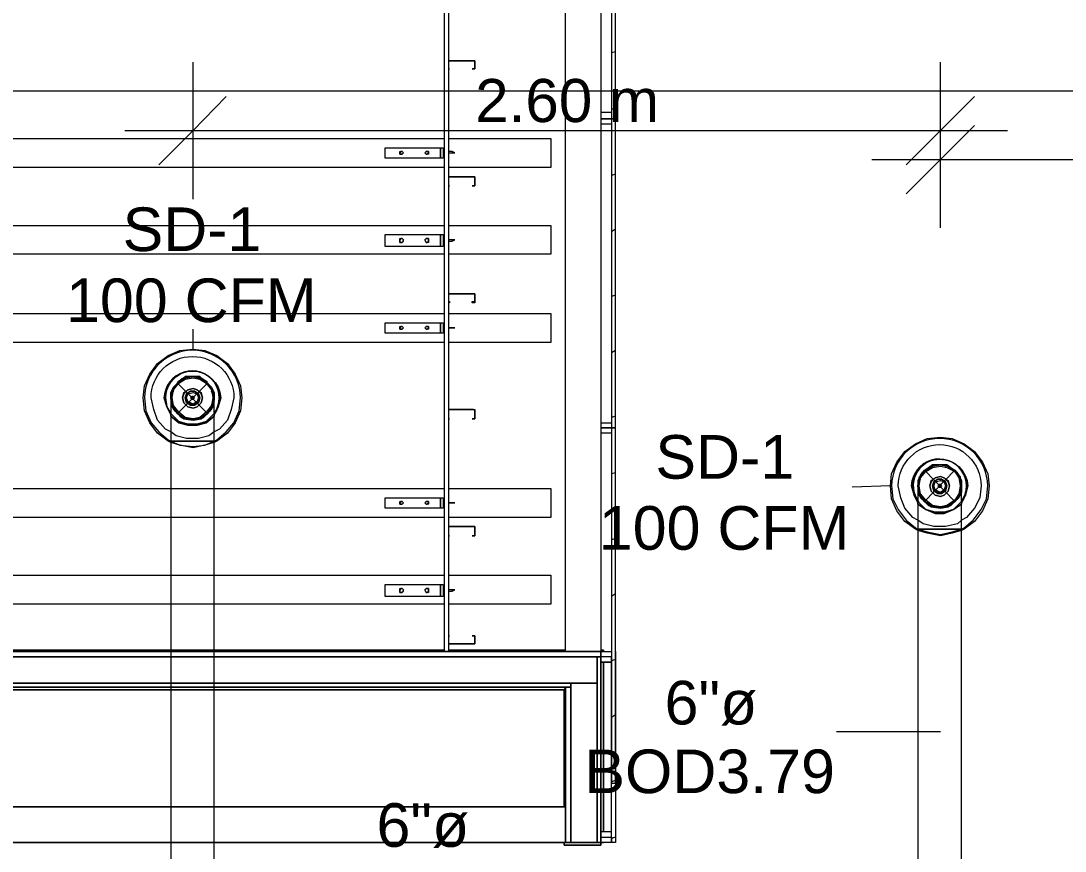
# Model space of a CAD drawing. Header units: metres. Extents: x -2 to 237, y -8 to 52.
# Drawn here: x 49.239 to 52.876, y 10.489 to 13.38 of the extents above; entities that cross this region are included whole.
import ezdxf

# ---------------------------------------------------------------- set-up
doc = ezdxf.new("R2010")
doc.units = ezdxf.units.M
doc.layers.add('HVAC - Ductos', color=5, linetype='Continuous', lineweight=0)
doc.layers.add('PDF2_Text', color=7, linetype='Continuous', lineweight=0)
doc.layers.add('PDF2_Geometry', color=7, linetype='Continuous', lineweight=0, true_color=0xaaaaaa)
doc.styles.add('PDF Helvetica', font='')
doc.styles.get('PDF Helvetica').set_extended_font_data('Helvetica')

msp = doc.modelspace()

# ---------------------------------------------------------------- linework, layer by layer
at = {"layer": 'HVAC - Ductos', "lineweight": 0}
for points in [[(56.4316, 13.1357), (45.3027, 13.1357), (45.3027, 13.745), (56.4316, 13.745)], [(49.8386, 12.76), (49.8386, 12.9982), (49.8386, 13.2365)], [(52.441, 12.76), (52.441, 12.9982), (52.441, 13.2365)], [(52.441, 12.6592), (52.441, 12.8974), (52.441, 13.1357)], [(49.9532, 13.1173), (49.8386, 12.9982), (49.7195, 12.8791)], [(52.5601, 13.1173), (52.441, 12.9982), (52.3219, 12.8791)], [(49.6003, 12.9982), (52.6747, 12.9982)], [(52.5601, 13.0165), (52.441, 12.8974), (52.3219, 12.7783)], [(52.2028, 12.8974), (55.8635, 12.8974)], [(49.8386, 12.2376), (49.8386, 12.3064)], [(49.7607, 11.9123), (49.7515, 11.9169), (49.7149, 11.9445), (49.6874, 11.9811), (49.6691, 12.0223), (49.6645, 12.0681), (49.6691, 12.1094), (49.6874, 12.1506), (49.7149, 12.1872), (49.7515, 12.2148), (49.7927, 12.233), (49.8386, 12.2376), (49.8798, 12.233), (49.921, 12.2148), (49.9577, 12.1872), (49.9852, 12.1506), (50.0036, 12.1094), (50.0081, 12.0681), (50.0036, 12.0223), (49.9852, 11.9811), (49.9577, 11.9445), (49.921, 11.9169), (49.9119, 11.9123)], [(49.8111, 11.9948), (49.8065, 11.9948), (49.8065, 11.9994), (49.7836, 12.0131), (49.7745, 12.0315), (49.7653, 12.0498), (49.7607, 12.0681), (49.7653, 12.0865), (49.7745, 12.1048), (49.7836, 12.1185), (49.7973, 12.1323), (49.8157, 12.1369), (49.8386, 12.1414), (49.8569, 12.1369), (49.8752, 12.1323), (49.889, 12.1185), (49.8982, 12.1048), (49.9073, 12.0865), (49.9119, 12.0681), (49.9073, 12.091)], [(49.7653, 12.091), (49.7607, 12.0681), (49.7653, 12.0361), (49.7836, 12.0131), (49.8065, 11.9948), (49.8386, 11.9903), (49.8661, 11.9948), (49.889, 12.0131), (49.9073, 12.0361), (49.889, 12.0131), (49.8661, 11.9948), (49.8386, 11.9903), (49.8065, 11.9948), (49.7836, 12.0131), (49.7653, 12.0361), (49.7607, 12.0681), (49.7607, 12.0865), (49.7699, 12.1048), (49.7836, 12.1185), (49.7973, 12.1323), (49.8157, 12.1414), (49.8386, 12.1414), (49.8661, 12.1369), (49.889, 12.1185), (49.9027, 12.1002)], [(49.8065, 12.1369), (49.7973, 12.1323), (49.7836, 12.1185), (49.7699, 12.1048), (49.7653, 12.0956), (49.7607, 12.0865), (49.7607, 12.0681), (49.7607, 12.0589)], [(49.7699, 12.1002), (49.7836, 12.1185), (49.7653, 12.0956), (49.7607, 12.0681)], [(49.8615, 12.1369), (49.8386, 12.1414), (49.8569, 12.1414), (49.8752, 12.1323), (49.889, 12.1185), (49.9027, 12.1048), (49.9119, 12.0865), (49.9119, 12.0681), (49.9073, 12.0498), (49.8982, 12.0315), (49.889, 12.0131), (49.8752, 12.004), (49.8569, 11.9948), (49.8386, 11.9948), (49.8157, 11.9948), (49.7973, 12.004), (49.7836, 12.0131), (49.7699, 12.0361), (49.7653, 12.0361), (49.7653, 12.0407)], [(49.8615, 11.9994), (49.8386, 11.9948), (49.8111, 11.9994), (49.7882, 12.0177), (49.7699, 12.0407), (49.7653, 12.0681), (49.7699, 12.0956), (49.7882, 12.1185), (49.8111, 12.1323), (49.8386, 12.1369), (49.8615, 12.1323), (49.8844, 12.1185), (49.9027, 12.0956), (49.9073, 12.0681), (49.9027, 12.0407), (49.9119, 12.0681), (49.9027, 12.091)], [(49.7699, 12.0956), (49.7836, 12.1185), (49.8065, 12.1323)], [(49.7836, 12.1231), (49.8065, 12.1369), (49.8111, 12.1369), (49.8386, 12.1414), (49.8615, 12.1369), (49.8661, 12.1369), (49.889, 12.1231)], [(49.8386, 12.1414), (49.8065, 12.1369), (49.7836, 12.1185)], [(49.8111, 12.1369), (49.8065, 12.1369), (49.8111, 12.1369), (49.8157, 12.1414), (49.8386, 12.1414), (49.8569, 12.1414), (49.8615, 12.1369), (49.8661, 12.1369), (49.8752, 12.1323), (49.889, 12.1185), (49.9027, 12.1048), (49.9073, 12.0956), (49.9119, 12.0865), (49.9119, 12.0681), (49.9119, 12.0589)], [(49.8111, 12.1369), (49.834, 12.1414)], [(49.8615, 12.1369), (49.8661, 12.1369)], [(49.8661, 12.1323), (49.889, 12.1185), (49.9027, 12.0956)], [(49.9119, 12.0681), (49.9073, 12.0956), (49.889, 12.1185)], [(49.7699, 12.0407), (49.7607, 12.0681), (49.7699, 12.091)], [(49.7653, 12.0956), (49.7653, 12.0956)], [(49.9073, 12.0956), (49.9073, 12.0956)], [(49.7607, 12.0635), (49.7607, 12.0681), (49.7607, 12.0589), (49.7607, 12.0452), (49.7699, 12.0269), (49.7836, 12.0131), (49.7973, 11.9994), (49.8157, 11.9948), (49.8386, 11.9903), (49.8569, 11.9948), (49.8752, 11.9994), (49.889, 12.0131), (49.8661, 11.9994), (49.8661, 11.9948), (49.8615, 11.9948)], [(49.7607, 12.0635), (49.7607, 12.0589), (49.7607, 12.0407), (49.7607, 12.0131), (49.7607, 11.9765), (49.7607, 11.9353), (49.7607, 11.9169), (49.7699, 11.9169), (49.7836, 11.9169), (49.7973, 11.9169), (49.8157, 11.9169), (49.8386, 11.9169), (49.8569, 11.9169), (49.8752, 11.9169), (49.889, 11.9169), (49.9027, 11.9169), (49.9119, 11.9169), (49.9119, 11.9581), (49.9119, 11.9994), (49.9119, 12.0315), (49.9119, 12.0543), (49.9119, 12.0635)], [(49.9027, 12.0407), (49.8844, 12.0177), (49.8615, 11.9994), (49.8386, 11.9948), (49.8111, 11.9994)], [(49.9073, 12.0407), (49.9073, 12.0361), (49.9027, 12.0361), (49.889, 12.0131), (49.9027, 12.0269), (49.9119, 12.0452), (49.9119, 12.0589), (49.9119, 12.0681), (49.9119, 12.0635)], [(49.9119, 12.0681), (49.9073, 12.0361), (49.9119, 12.0681)], [(49.9119, 12.0681), (49.9119, 12.0681)], [(49.9119, 11.949), (49.8936, 11.9353), (49.8569, 11.9261), (49.8157, 11.9261), (49.779, 11.9353), (49.7607, 11.949)], [(52.3631, 11.6053), (52.3539, 11.6099), (52.3173, 11.6374), (52.2898, 11.6741), (52.2714, 11.7154), (52.2669, 11.7612), (52.2714, 11.8024), (52.2898, 11.8436), (52.3173, 11.8802), (52.3539, 11.9078), (52.3952, 11.9261), (52.441, 11.9307), (52.4823, 11.9261), (52.5235, 11.9078), (52.5601, 11.8802), (52.5876, 11.8436), (52.6059, 11.8024), (52.6105, 11.7612), (52.6059, 11.7154), (52.5876, 11.6741), (52.5601, 11.6374), (52.5235, 11.6099), (52.5143, 11.6053)], [(49.7607, 11.9169), (49.7927, 11.9032), (49.8386, 11.8986), (49.8798, 11.9032), (49.9119, 11.9169)], [(49.9119, 11.9169), (49.9027, 11.9169), (49.889, 11.9169), (49.8752, 11.9169), (49.8569, 11.9169), (49.8386, 11.9169), (49.8157, 11.9169), (49.7973, 11.9169), (49.7836, 11.9169), (49.7699, 11.9169), (49.7607, 11.9169)], [(49.9119, 11.9123), (49.8798, 11.9032), (49.8386, 11.894), (49.7927, 11.9032), (49.7607, 11.9123)], [(52.3677, 11.7932), (52.3677, 11.7886), (52.3631, 11.7612), (52.3677, 11.7794), (52.3723, 11.7978), (52.386, 11.8116), (52.3998, 11.8253), (52.4181, 11.8345), (52.441, 11.8345), (52.4593, 11.8345), (52.4777, 11.8253), (52.4914, 11.8116), (52.5051, 11.7978), (52.5143, 11.7794), (52.5143, 11.7612), (52.5143, 11.752), (52.5143, 11.7382), (52.5051, 11.7199), (52.4914, 11.7062), (52.4685, 11.6924)], [(52.5051, 11.7932), (52.4914, 11.8116), (52.4777, 11.8253), (52.4593, 11.8299), (52.441, 11.8345), (52.4181, 11.8299), (52.4043, 11.8253), (52.386, 11.8116), (52.3768, 11.7978), (52.3677, 11.7794), (52.3631, 11.7612), (52.3631, 11.752), (52.3631, 11.7382), (52.3723, 11.7199), (52.386, 11.7062), (52.3768, 11.7245), (52.3677, 11.7428), (52.3631, 11.7612), (52.3677, 11.7291), (52.386, 11.7062), (52.4089, 11.6878), (52.441, 11.6832), (52.4685, 11.6878), (52.4914, 11.7062), (52.5097, 11.7291), (52.4914, 11.7062), (52.4685, 11.6878), (52.441, 11.6832), (52.4089, 11.6878), (52.386, 11.7062), (52.3677, 11.7291), (52.3631, 11.7612), (52.3677, 11.784)], [(52.3723, 11.7932), (52.3677, 11.7886), (52.3677, 11.784), (52.3677, 11.7886), (52.3723, 11.7932), (52.3723, 11.7978), (52.386, 11.8161), (52.3998, 11.8253), (52.4089, 11.8299), (52.4135, 11.8299), (52.4181, 11.8345), (52.441, 11.8345), (52.4593, 11.8345), (52.4639, 11.8299), (52.4685, 11.8299)], [(52.3723, 11.7886), (52.386, 11.8116), (52.4089, 11.8253)], [(52.386, 11.8161), (52.4089, 11.8299), (52.4135, 11.8299), (52.441, 11.8345), (52.4639, 11.8299), (52.4685, 11.8299), (52.4914, 11.8161)], [(52.386, 11.8116), (52.4089, 11.8299), (52.441, 11.8345), (52.4639, 11.8299)], [(52.4089, 11.8299), (52.4135, 11.8299)], [(52.4089, 11.8299), (52.4089, 11.8299)], [(52.4135, 11.8299), (52.4364, 11.8345)], [(52.4914, 11.8116), (52.4685, 11.8299), (52.441, 11.8345)], [(52.4593, 11.8345), (52.4593, 11.8345)], [(52.4639, 11.8299), (52.4685, 11.8299), (52.4777, 11.8253), (52.4914, 11.8161), (52.5051, 11.7978), (52.5097, 11.7932)], [(52.4685, 11.8299), (52.4685, 11.8299)], [(52.4685, 11.8253), (52.4914, 11.8116), (52.5051, 11.7886)], [(52.3677, 11.7886), (52.3631, 11.7794), (52.3631, 11.7612), (52.3631, 11.752)], [(52.3723, 11.7336), (52.3631, 11.7612), (52.3723, 11.784)], [(52.3723, 11.7932), (52.386, 11.8116), (52.3677, 11.7886)], [(52.3677, 11.7886), (52.3677, 11.7886)], [(52.5097, 11.7932), (52.5097, 11.7886), (52.4914, 11.8116), (52.5005, 11.7978), (52.5097, 11.7794), (52.5143, 11.7612), (52.5097, 11.7428), (52.5005, 11.7245), (52.4914, 11.7062)], [(52.5097, 11.7886), (52.5143, 11.7612), (52.5097, 11.784), (52.5143, 11.7612), (52.5097, 11.7336), (52.5097, 11.7291), (52.5051, 11.7291), (52.4914, 11.7108)], [(52.5143, 11.752), (52.5143, 11.7612), (52.5143, 11.7794), (52.5097, 11.7886)], [(52.5097, 11.7886), (52.5097, 11.7886)], [(52.2669, 11.7612), (52.134, 11.7566)], [(52.3631, 11.7612), (52.3631, 11.7612)], [(52.3631, 11.7566), (52.3631, 11.752), (52.3631, 11.7336), (52.3631, 11.7062), (52.3631, 11.6696), (52.3631, 11.6283), (52.3631, 11.6099), (52.3677, 11.6099), (52.3723, 11.6099), (52.386, 11.6099), (52.3998, 11.6099), (52.4181, 11.6099), (52.441, 11.6099), (52.4593, 11.6099), (52.4777, 11.6099), (52.4914, 11.6099), (52.5051, 11.6099), (52.5143, 11.6099), (52.5143, 11.6512), (52.5143, 11.6924), (52.5143, 11.7245), (52.5143, 11.7474), (52.5143, 11.7566)], [(52.5143, 11.7612), (52.5097, 11.7291), (52.5143, 11.7612)], [(52.386, 11.7108), (52.3723, 11.7291), (52.3677, 11.7291), (52.3677, 11.7336)], [(52.386, 11.7062), (52.3998, 11.6924), (52.4181, 11.6878), (52.441, 11.6832), (52.4593, 11.6878), (52.4777, 11.6924), (52.4914, 11.7062), (52.4777, 11.697), (52.4593, 11.6878), (52.441, 11.6878), (52.4181, 11.6878), (52.4043, 11.697), (52.386, 11.7062), (52.4089, 11.6924), (52.4089, 11.6878), (52.4135, 11.6878)], [(52.4639, 11.6924), (52.441, 11.6878), (52.4135, 11.6924)], [(52.4731, 11.6924), (52.4685, 11.6878), (52.4639, 11.6878)], [(52.5143, 11.642), (52.5005, 11.6283), (52.4593, 11.6191), (52.4181, 11.6191), (52.3814, 11.6283), (52.3631, 11.642)], [(52.3631, 11.6099), (52.3952, 11.6008), (52.441, 11.5916), (52.4823, 11.6008), (52.5143, 11.6099)], [(52.5143, 11.6099), (52.5051, 11.6099), (52.4914, 11.6099), (52.4777, 11.6099), (52.4593, 11.6099), (52.441, 11.6099), (52.4181, 11.6099), (52.3998, 11.6099), (52.386, 11.6099), (52.3723, 11.6099), (52.3677, 11.6099), (52.3631, 11.6099)], [(52.5143, 11.6053), (52.4823, 11.5962), (52.441, 11.587), (52.3952, 11.5962), (52.3631, 11.6053)], [(52.441, 10.9043), (52.079, 10.9043)]]:
    msp.add_lwpolyline(points, dxfattribs=at)
for points in [[(49.9119, 10.3729), (49.9119, 11.9169), (49.921, 11.9215), (49.9532, 11.949), (49.9806, 11.9811), (49.999, 12.0223), (50.0036, 12.0681, 0.986365), (49.6691, 12.0681), (49.6737, 12.0223), (49.6919, 11.9811), (49.7195, 11.949), (49.7515, 11.9215), (49.7607, 11.9169), (49.7607, 10.3729)], [(49.7607, 11.949), (49.7424, 11.9581), (49.7149, 11.9903), (49.7011, 12.0269), (49.6919, 12.0681, -0.994592), (49.9806, 12.0681), (49.9714, 12.0269), (49.9577, 11.9903), (49.9302, 11.9581), (49.9119, 11.949)], [(52.5143, 10.35), (52.5143, 11.6099), (52.5235, 11.6145), (52.5555, 11.642), (52.583, 11.6787), (52.6013, 11.7154), (52.6059, 11.7612, 0.986365), (52.2714, 11.7612), (52.276, 11.7154), (52.2944, 11.6787), (52.3219, 11.642), (52.3539, 11.6145), (52.3631, 11.6099), (52.3631, 10.35)], [(52.3631, 11.642), (52.3448, 11.6512), (52.3173, 11.6832), (52.3036, 11.7199), (52.2944, 11.7612, -0.994113), (52.583, 11.7612), (52.5785, 11.7199), (52.5601, 11.6832), (52.5326, 11.6512), (52.5143, 11.642)]]:
    msp.add_lwpolyline(points, format="xyb", dxfattribs=at)
for points in [[(49.9348, 12.0681), (49.9256, 12.0361), (49.9119, 12.0085, 1.355454), (49.7378, 12.0681, -0.94352)], [(49.7424, 12.0681), (49.7469, 12.0361), (49.7607, 12.0131, -1.368444), (49.9302, 12.0681), (49.9256, 12.0361), (49.9119, 12.0131, 1.368868)], [(52.5372, 11.7612), (52.5281, 11.7291), (52.5143, 11.7016, 1.355056), (52.3402, 11.7612, -0.943383)], [(52.3448, 11.7612), (52.3494, 11.7291), (52.3631, 11.7108, -1.352884), (52.5326, 11.7612), (52.5281, 11.7291), (52.5143, 11.7062, 1.368444)]]:
    msp.add_lwpolyline(points, format="xyb", close=True, dxfattribs=at)
for points in [[(49.7699, 12.1002), (49.7653, 12.0956), (49.7653, 12.091), (49.7653, 12.0956)], [(49.8065, 12.0819), (49.8019, 12.0681), (49.8065, 12.0865), (49.8203, 12.0956), (49.8386, 12.1002), (49.8523, 12.0956), (49.8661, 12.0865), (49.8707, 12.0681), (49.8661, 12.0819), (49.8523, 12.0956), (49.8386, 12.1002), (49.8203, 12.0956)], [(49.8157, 12.0819), (49.8111, 12.0681), (49.8157, 12.0819), (49.8294, 12.091), (49.8432, 12.091), (49.8569, 12.0819), (49.8615, 12.0681), (49.8569, 12.0819), (49.8432, 12.091), (49.8294, 12.091)], [(49.8523, 12.0543), (49.8386, 12.0452), (49.8203, 12.0543), (49.8157, 12.0681), (49.8203, 12.0819), (49.8386, 12.0865), (49.8523, 12.0819), (49.8569, 12.0681)], [(49.9073, 12.091), (49.9073, 12.0956), (49.9027, 12.1002), (49.9073, 12.0956)], [(49.7378, 12.0681), (49.7469, 12.0361), (49.7607, 12.0085), (49.7469, 12.0361)], [(49.8661, 12.0498), (49.8707, 12.0681), (49.8661, 12.0498), (49.8523, 12.0361), (49.8386, 12.0315), (49.8203, 12.0361), (49.8065, 12.0498), (49.8019, 12.0681), (49.8065, 12.0498), (49.8203, 12.0361), (49.8386, 12.0315), (49.8523, 12.0361)], [(49.8569, 12.0543), (49.8615, 12.0681), (49.8569, 12.0498), (49.8432, 12.0407), (49.8294, 12.0407), (49.8157, 12.0498), (49.8111, 12.0681), (49.8157, 12.0543), (49.8294, 12.0452), (49.8432, 12.0452)], [(49.834, 12.0727), (49.8294, 12.0681), (49.834, 12.0727), (49.8386, 12.0727), (49.8432, 12.0681), (49.8386, 12.0727)], [(49.8386, 12.0635), (49.8432, 12.0681), (49.8386, 12.0635), (49.834, 12.0635), (49.8294, 12.0681), (49.834, 12.0635)], [(49.7653, 12.0085), (49.7882, 11.9857), (49.8203, 11.9765), (49.8523, 11.9765), (49.8844, 11.9857), (49.9073, 12.0085), (49.9119, 12.0131), (49.9073, 12.0085), (49.8844, 11.9857), (49.8523, 11.9765), (49.8203, 11.9765), (49.7882, 11.9857), (49.7653, 12.0085), (49.7607, 12.0131)], [(49.9119, 12.004), (49.8844, 11.9811), (49.8523, 11.9719), (49.8203, 11.9719), (49.7882, 11.9811), (49.7607, 12.004), (49.7607, 12.0085), (49.7607, 12.004), (49.7882, 11.9811), (49.8203, 11.9719), (49.8523, 11.9719), (49.8844, 11.9811), (49.9119, 12.004), (49.9119, 12.0085)], [(52.5051, 11.7336), (52.4914, 11.7108), (52.4639, 11.6924), (52.441, 11.6878), (52.4135, 11.6924), (52.3906, 11.7108), (52.3723, 11.7336), (52.3677, 11.7612), (52.3723, 11.7886), (52.3906, 11.8116), (52.4135, 11.8253), (52.441, 11.8299), (52.4639, 11.8253), (52.4914, 11.8116), (52.5051, 11.7886), (52.5097, 11.7612)], [(52.4089, 11.7749), (52.4043, 11.7612), (52.4089, 11.7794), (52.4227, 11.7886), (52.441, 11.7932), (52.4547, 11.7886), (52.4685, 11.7794), (52.4731, 11.7612), (52.4685, 11.7749), (52.4547, 11.7886), (52.441, 11.7932), (52.4227, 11.7886)], [(52.4181, 11.7749), (52.4135, 11.7612), (52.4181, 11.7749), (52.4318, 11.784), (52.4456, 11.784), (52.4593, 11.7749), (52.4639, 11.7612), (52.4593, 11.7749), (52.4456, 11.784), (52.4318, 11.784)], [(52.5097, 11.784), (52.5097, 11.7886), (52.5051, 11.7932), (52.5097, 11.7886)], [(52.3402, 11.7612), (52.3494, 11.7291), (52.3631, 11.7016), (52.3494, 11.7291)], [(52.4685, 11.7428), (52.4731, 11.7612), (52.4685, 11.7428), (52.4547, 11.7291), (52.441, 11.7245), (52.4227, 11.7291), (52.4089, 11.7428), (52.4043, 11.7612), (52.4089, 11.7428), (52.4227, 11.7291), (52.441, 11.7245), (52.4547, 11.7291)], [(52.4593, 11.7474), (52.4639, 11.7612), (52.4593, 11.7428), (52.4456, 11.7336), (52.4318, 11.7336), (52.4181, 11.7428), (52.4135, 11.7612), (52.4181, 11.7474), (52.4318, 11.7382), (52.4456, 11.7382)], [(52.4547, 11.7474), (52.441, 11.7382), (52.4227, 11.7474), (52.4181, 11.7612), (52.4227, 11.7749), (52.441, 11.7794), (52.4547, 11.7749), (52.4593, 11.7612)], [(52.4364, 11.7658), (52.4318, 11.7612), (52.4364, 11.7658), (52.441, 11.7658), (52.4456, 11.7612), (52.441, 11.7658)], [(52.441, 11.7566), (52.4456, 11.7612), (52.441, 11.7566), (52.4364, 11.7566), (52.4318, 11.7612), (52.4364, 11.7566)], [(52.3677, 11.7016), (52.3906, 11.6787), (52.4227, 11.6696), (52.4547, 11.6696), (52.4868, 11.6787), (52.5097, 11.7016), (52.5143, 11.7062), (52.5097, 11.7016), (52.4868, 11.6787), (52.4547, 11.6696), (52.4227, 11.6696), (52.3906, 11.6787), (52.3677, 11.7016), (52.3631, 11.7108)], [(52.5143, 11.697), (52.4868, 11.6787), (52.4547, 11.665), (52.4227, 11.665), (52.3906, 11.6787), (52.3631, 11.697), (52.3631, 11.7016), (52.3631, 11.697), (52.3906, 11.6787), (52.4227, 11.665), (52.4547, 11.665), (52.4868, 11.6787), (52.5143, 11.697), (52.5143, 11.7016)]]:
    msp.add_lwpolyline(points, close=True, dxfattribs=at)
at = {"layer": 'PDF2_Geometry', "lineweight": 0}
for points in [[(51.2589, 16.8514), (51.2589, 11.1838), (51.1352, 11.1838), (51.1352, 15.2707)], [(47.9967, 11.1838), (47.8776, 11.1838), (47.9967, 11.1838), (47.9967, 15.2707), (48.0105, 15.2707), (48.0105, 11.1838), (50.7137, 11.1838), (48.0105, 11.1838)], [(50.7137, 11.1838), (50.7137, 15.2707), (50.7274, 15.2707), (50.7274, 11.1838), (51.1352, 11.1838), (50.7274, 11.1838)], [(51.2589, 14.0291), (51.2956, 14.0291), (51.2956, 14.0108), (51.2589, 14.0108), (51.2956, 14.0108), (51.2956, 13.0395), (51.3093, 13.0395), (51.3093, 14.0108), (51.2956, 14.0108), (51.2956, 13.9924), (51.2589, 13.9924)], [(51.3093, 13.2731), (51.2956, 13.2685)], [(50.732, 13.2136), (50.732, 13.2136)], [(50.8099, 13.2136), (50.8099, 13.2136)], [(51.2589, 13.0623), (51.2956, 13.0623), (51.2956, 13.0395), (51.2589, 13.0395), (51.2956, 13.0395), (51.2956, 11.9627), (51.3093, 11.9627), (51.3093, 13.0395), (51.2956, 13.0395), (51.2956, 13.0211), (51.2589, 13.0211)], [(51.3093, 13.0761), (51.2956, 13.0715)], [(48.0105, 12.9707), (50.7137, 12.9707)], [(50.7274, 12.9707), (51.0848, 12.9707), (51.0848, 12.8699), (50.7274, 12.8699)], [(50.7, 12.9249), (50.7, 12.9295)], [(50.7, 12.9158), (50.7, 12.9158)], [(50.7274, 12.9203), (50.7412, 12.9203), (50.7503, 12.9203), (50.7412, 12.9249), (50.7274, 12.9249)], [(50.7412, 12.9249), (50.7412, 12.9203)], [(50.7412, 12.9203), (50.7412, 12.9203)], [(50.7137, 12.8699), (48.0105, 12.8699)], [(51.3093, 12.847), (51.2956, 12.8424)], [(50.732, 12.8058), (50.732, 12.8058)], [(50.8099, 12.8058), (50.8099, 12.8058)], [(48.0105, 12.6683), (50.7137, 12.6683)], [(50.7274, 12.6683), (51.0848, 12.6683), (51.0848, 12.5675), (50.7274, 12.5675)], [(50.7, 12.6179), (50.7, 12.6225)], [(51.3093, 12.6546), (51.2956, 12.6454)], [(50.7, 12.6087), (50.7, 12.6133)], [(50.7274, 12.6133), (50.7412, 12.6133), (50.7503, 12.6179), (50.7412, 12.6179), (50.7274, 12.6179)], [(50.7412, 12.6179), (50.7412, 12.6133)], [(50.7412, 12.6179), (50.7412, 12.6179)], [(50.7137, 12.5675), (48.0105, 12.5675)], [(50.7274, 12.4026), (50.732, 12.4026), (50.732, 12.398), (50.7274, 12.398)], [(51.3093, 12.4255), (51.2956, 12.4209)], [(48.0105, 12.3614), (50.7137, 12.3614)], [(50.7274, 12.3614), (51.0848, 12.3614), (51.0848, 12.2606), (50.7274, 12.2606)], [(50.7, 12.3156), (50.7, 12.3201)], [(50.7, 12.3064), (50.7, 12.3064)], [(50.7274, 12.311), (50.7412, 12.311), (50.7274, 12.311)], [(50.7412, 12.311), (50.7503, 12.311), (50.7412, 12.311)], [(50.7412, 12.311), (50.7412, 12.311)], [(50.7137, 12.2606), (48.0105, 12.2606)], [(51.3093, 12.233), (51.2956, 12.2239)], [(51.3093, 12.004), (51.2956, 11.9994)], [(50.732, 11.9948), (50.732, 11.9948)], [(50.8099, 11.9948), (50.8099, 11.9948)], [(51.2589, 11.9811), (51.2956, 11.9811), (51.2956, 11.9627), (51.2589, 11.9627), (51.2956, 11.9627), (51.2956, 10.7257), (51.3093, 10.7257), (51.3093, 11.9627), (51.2956, 11.9627), (51.2956, 11.9445), (51.2589, 11.9445)], [(51.3093, 11.807), (51.2956, 11.8024)], [(48.0105, 11.752), (50.7137, 11.752)], [(50.7274, 11.752), (51.0848, 11.752), (51.0848, 11.6512), (50.7274, 11.6512)], [(50.7, 11.7062), (50.7, 11.7062)], [(50.7, 11.697), (50.7, 11.697)], [(50.7274, 11.7016), (50.7412, 11.7016), (50.7274, 11.7016)], [(50.7412, 11.7016), (50.7503, 11.7016), (50.7412, 11.7016)], [(50.7412, 11.7016), (50.7412, 11.7016)], [(50.7137, 11.6512), (48.0105, 11.6512)], [(50.732, 11.587), (50.732, 11.587)], [(50.8099, 11.587), (50.8099, 11.587)], [(51.3093, 11.5779), (51.2956, 11.5733)], [(48.0105, 11.4496), (50.7137, 11.4496)], [(50.7274, 11.4496), (51.0848, 11.4496), (51.0848, 11.3488), (50.7274, 11.3488)], [(50.7, 11.3992), (50.7, 11.4038)], [(50.7, 11.3901), (50.7, 11.3947)], [(50.7274, 11.3947), (50.7412, 11.3947), (50.7503, 11.3992), (50.7412, 11.3992), (50.7274, 11.3992)], [(50.7412, 11.3992), (50.7412, 11.3947)], [(50.7412, 11.3992), (50.7412, 11.3992)], [(51.3093, 11.3855), (51.2956, 11.3763)], [(50.7137, 11.3488), (48.0105, 11.3488)], [(50.732, 11.2388), (50.732, 11.2388)], [(50.8099, 11.2388), (50.8099, 11.2388)], [(47.4653, 10.5195), (47.4241, 10.5195), (47.4241, 10.5378), (47.4653, 10.5378), (47.4653, 10.5195), (47.479, 10.5195), (47.5707, 10.5195), (47.5889, 10.5195), (47.4653, 10.5195), (47.4653, 10.5103), (47.4653, 10.5195), (47.4653, 11.1838), (47.5889, 11.1838), (51.2589, 11.1838), (47.479, 11.1838), (47.479, 11.1656), (51.2589, 11.1656), (51.2589, 11.1838)], [(51.2589, 11.1838), (47.4653, 11.1838), (51.2589, 11.1838)], [(51.1352, 10.6432), (51.1352, 10.5195), (47.5889, 10.5195), (51.1352, 10.5195), (51.2589, 10.5195), (51.2589, 11.0601), (51.2589, 11.1838), (51.2681, 11.1884), (51.2589, 11.1884), (51.2681, 11.1884), (51.2681, 11.1838), (51.2681, 11.1884), (51.2589, 11.1838), (51.2956, 11.1838), (51.2956, 11.1656), (51.2589, 11.1656), (51.2452, 11.1656), (51.2452, 10.5195), (51.2589, 10.5195), (51.1352, 10.5195), (51.1352, 11.0601), (47.5889, 11.0601)], [(51.2956, 10.5562), (51.2956, 10.7257), (51.2956, 11.1472), (51.2956, 11.1656), (51.2589, 11.1656), (51.2589, 10.5195), (51.2589, 11.1838), (51.2589, 10.5195), (51.2681, 10.5195), (51.2589, 10.5195), (51.2589, 10.5103), (51.1306, 10.5103), (51.1306, 10.5195), (51.1306, 10.5103), (51.2589, 10.5103), (51.2589, 10.5195), (51.1352, 10.5195), (51.1352, 11.0601), (51.1352, 10.5195), (51.1536, 10.5195), (51.1536, 11.0601), (51.1536, 11.0739), (47.5889, 11.0739)], [(51.2589, 11.1838), (51.2589, 11.1838)], [(51.3093, 11.1838), (51.3093, 10.7257), (51.3093, 10.5195), (51.2956, 10.5195), (51.2956, 10.7257), (51.3093, 10.7257), (51.3093, 10.5195), (51.2956, 10.5195)], [(51.3093, 11.1564), (51.2956, 11.1518)], [(47.5935, 11.051), (51.1306, 11.051), (51.1306, 10.6432), (51.1306, 11.051), (51.1352, 11.0601), (47.5889, 11.0601), (51.1352, 11.0601), (51.1306, 11.051), (47.5935, 11.051)], [(47.5889, 11.0601), (51.1536, 11.0601), (51.1352, 11.0601), (51.1352, 10.5195)], [(47.5889, 11.0601), (51.1352, 11.0601), (47.5889, 11.0601)], [(51.1352, 11.0601), (51.1352, 11.0601)], [(51.1352, 11.0601), (51.1352, 11.0601)], [(51.3093, 10.9639), (51.2956, 10.9547)], [(51.3093, 10.7349), (51.2956, 10.7303)], [(51.2589, 10.5195), (51.2589, 10.5195)], [(51.3093, 10.5378), (51.2956, 10.5332)]]:
    msp.add_lwpolyline(points, dxfattribs=at)
for points in [[(50.8145, 13.241), (50.8191, 13.241), (50.8191, 13.2136), (50.8099, 13.2136), (50.8191, 13.2136), (50.8191, 13.241), (50.8145, 13.241), (50.7274, 13.241)], [(50.732, 13.2136), (50.7274, 13.2136)], [(50.7091, 12.9387), (50.7091, 12.902), (50.7, 12.902), (50.5075, 12.902), (50.5075, 12.9387), (50.7, 12.9387)], [(50.5579, 12.9203), (50.5579, 12.9158), (50.5671, 12.9158), (50.5716, 12.9203), (50.5671, 12.9249), (50.5625, 12.9249)], [(50.5716, 12.9203), (50.5671, 12.9158), (50.5579, 12.9158), (50.5579, 12.9203), (50.5579, 12.9249), (50.5671, 12.9249)], [(50.645, 12.9203), (50.6496, 12.9158), (50.6541, 12.9158), (50.6587, 12.9203), (50.6587, 12.9249), (50.6496, 12.9249)], [(50.6587, 12.9203), (50.6587, 12.9158), (50.6496, 12.9158), (50.645, 12.9203), (50.6496, 12.9249), (50.6587, 12.9249)], [(50.7, 12.9387), (50.7, 12.902)], [(50.7, 12.9203), (50.7, 12.9158), (50.7, 12.9203), (50.7, 12.9249), (50.7, 12.9295), (50.7, 12.9249), (50.7, 12.9203), (50.7, 12.9158), (50.7, 12.9203), (50.7, 12.9249)], [(50.8145, 12.8378), (50.8191, 12.8378), (50.8191, 12.8332), (50.8191, 12.8058), (50.8099, 12.8058), (50.8191, 12.8058), (50.8191, 12.8332), (50.8191, 12.8378), (50.8145, 12.8378), (50.7274, 12.8378)], [(50.732, 12.8058), (50.7274, 12.8058)], [(50.7091, 12.6363), (50.7091, 12.595), (50.7, 12.595), (50.5075, 12.595), (50.5075, 12.6363), (50.7, 12.6363)], [(50.5579, 12.6179), (50.5579, 12.6087), (50.5671, 12.6087), (50.5716, 12.6133), (50.5716, 12.6179), (50.5671, 12.6225), (50.5625, 12.6225)], [(50.5716, 12.6179), (50.5671, 12.6087), (50.5579, 12.6087), (50.5579, 12.6179), (50.5579, 12.6225), (50.5671, 12.6225)], [(50.645, 12.6179), (50.6496, 12.6087), (50.6541, 12.6087), (50.6587, 12.6133), (50.6587, 12.6179), (50.6587, 12.6225), (50.6496, 12.6225)], [(50.6587, 12.6179), (50.6587, 12.6087), (50.6496, 12.6087), (50.645, 12.6179), (50.6496, 12.6225), (50.6587, 12.6225)], [(50.7, 12.6363), (50.7, 12.595)], [(50.7, 12.6179), (50.7, 12.6087), (50.7, 12.6179), (50.7, 12.6225), (50.7, 12.6179), (50.7, 12.6087), (50.7, 12.6179), (50.7, 12.6225)], [(50.8145, 12.43), (50.8191, 12.43), (50.8191, 12.398), (50.8099, 12.398), (50.8099, 12.4026), (50.8191, 12.4026), (50.8191, 12.43), (50.8145, 12.43), (50.7274, 12.43)], [(50.7091, 12.3292), (50.7091, 12.2926), (50.7, 12.2926), (50.5075, 12.2926), (50.5075, 12.3292), (50.7, 12.3292)], [(50.5579, 12.311), (50.5579, 12.3064), (50.5671, 12.3064), (50.5716, 12.311), (50.5671, 12.3156), (50.5625, 12.3156)], [(50.5716, 12.311), (50.5671, 12.3064), (50.5579, 12.3064), (50.5579, 12.311), (50.5579, 12.3156), (50.5671, 12.3156)], [(50.645, 12.311), (50.6496, 12.3064), (50.6541, 12.3064), (50.6587, 12.311), (50.6587, 12.3156), (50.6496, 12.3156)], [(50.6587, 12.311), (50.6587, 12.3064), (50.6496, 12.3064), (50.645, 12.311), (50.6496, 12.3156), (50.6587, 12.3156)], [(50.7, 12.3292), (50.7, 12.2926)], [(50.7, 12.311), (50.7, 12.3064), (50.7, 12.311), (50.7, 12.3156), (50.7, 12.3201), (50.7, 12.3156), (50.7, 12.311), (50.7, 12.3064), (50.7, 12.311), (50.7, 12.3156)], [(50.8145, 12.0269), (50.8191, 12.0269), (50.8191, 12.0223), (50.8191, 11.9948), (50.8099, 11.9948), (50.8191, 11.9948), (50.8191, 12.0223), (50.8145, 12.0269), (50.7274, 12.0269)], [(50.732, 11.9948), (50.7274, 11.9948)], [(50.7091, 11.7199), (50.7091, 11.6832), (50.7, 11.6832), (50.5075, 11.6832), (50.5075, 11.7199), (50.7, 11.7199)], [(50.7, 11.7199), (50.7, 11.6832)], [(50.5579, 11.7016), (50.5579, 11.697), (50.5671, 11.697), (50.5716, 11.7016), (50.5671, 11.7062), (50.5625, 11.7062)], [(50.5716, 11.7016), (50.5671, 11.697), (50.5579, 11.697), (50.5579, 11.7016), (50.5579, 11.7062), (50.5671, 11.7062)], [(50.645, 11.7016), (50.6496, 11.697), (50.6541, 11.697), (50.6587, 11.7016), (50.6587, 11.7062), (50.6496, 11.7062)], [(50.6587, 11.7016), (50.6587, 11.697), (50.6496, 11.697), (50.645, 11.7016), (50.6496, 11.7062), (50.6587, 11.7062)], [(50.7, 11.7016), (50.7, 11.697), (50.7, 11.7016), (50.7, 11.7062), (50.7, 11.7016), (50.7, 11.697), (50.7, 11.7016), (50.7, 11.7062)], [(50.8145, 11.6191), (50.8191, 11.6191), (50.8191, 11.587), (50.8099, 11.587), (50.8191, 11.587), (50.8191, 11.6191), (50.8145, 11.6191), (50.7274, 11.6191)], [(50.732, 11.587), (50.7274, 11.587)], [(50.7091, 11.4175), (50.7091, 11.3763), (50.7, 11.3763), (50.5075, 11.3763), (50.5075, 11.4175), (50.7, 11.4175)], [(50.5579, 11.3992), (50.5579, 11.3901), (50.5671, 11.3901), (50.5716, 11.3947), (50.5716, 11.3992), (50.5671, 11.4038), (50.5625, 11.4038)], [(50.5716, 11.3992), (50.5671, 11.3901), (50.5579, 11.3901), (50.5579, 11.3992), (50.5579, 11.4038), (50.5671, 11.4038)], [(50.645, 11.3992), (50.6496, 11.3901), (50.6541, 11.3901), (50.6587, 11.3947), (50.6587, 11.3992), (50.6587, 11.4038), (50.6496, 11.4038)], [(50.6587, 11.3992), (50.6587, 11.3901), (50.6496, 11.3901), (50.645, 11.3992), (50.6496, 11.4038), (50.6587, 11.4038)], [(50.7, 11.4175), (50.7, 11.3763)], [(50.7, 11.3992), (50.7, 11.3901), (50.7, 11.3992), (50.7, 11.4038), (50.7, 11.3992), (50.7, 11.3901), (50.7, 11.3992), (50.7, 11.4038)], [(50.8145, 11.2114), (50.8191, 11.2114), (50.8191, 11.2388), (50.8099, 11.2388), (50.8191, 11.2388), (50.8191, 11.2114), (50.8145, 11.2114), (50.7274, 11.2114)], [(50.732, 11.2388), (50.7274, 11.2388)], [(47.5707, 11.1656), (47.5707, 11.0739), (51.2452, 11.0739), (51.2452, 11.1656)], [(50.7137, 11.1884), (48.0105, 11.1884)], [(51.1352, 11.1884), (50.7274, 11.1884)], [(51.2589, 10.5562), (51.2589, 11.1472), (51.2956, 11.1472), (51.2589, 11.1472), (51.2589, 10.5562), (51.2589, 10.5378), (51.2956, 10.5378), (51.2956, 10.5562)], [(51.2681, 11.1472), (51.2681, 10.5562)], [(51.2452, 11.0739), (51.1536, 11.0739), (51.1536, 10.5195), (51.2452, 10.5195)], [(51.1352, 10.6432), (47.5889, 10.6432)], [(51.2589, 10.5378), (51.2956, 10.5378), (51.2956, 10.5195), (51.2589, 10.5195)]]:
    msp.add_lwpolyline(points, close=True, dxfattribs=at)
at = {"layer": 'PDF2_Geometry', "color": 8, "lineweight": 0, "true_color": 0x808080}
for points in [[(49.8982, 12.1094), (49.8615, 12.1414), (49.8111, 12.1414), (49.7745, 12.1094), (49.7607, 12.0681), (49.7745, 12.0223), (49.8111, 11.9948), (49.8615, 11.9948), (49.8982, 12.0223), (49.9119, 12.0681)], [(52.5005, 11.807), (52.4639, 11.8345), (52.4135, 11.8345), (52.3768, 11.807), (52.3631, 11.7612), (52.3768, 11.7154), (52.4135, 11.6878), (52.4639, 11.6878), (52.5005, 11.7154), (52.5143, 11.7612)]]:
    msp.add_lwpolyline(points, close=True, dxfattribs=at)
for points in [[(49.7836, 12.1185), (49.889, 12.0131)], [(49.889, 12.1185), (49.7836, 12.0131)], [(52.386, 11.8161), (52.4914, 11.7062)], [(52.4914, 11.8161), (52.386, 11.7062)]]:
    msp.add_lwpolyline(points, dxfattribs=at)

# ---------------------------------------------------------------- texts
at = {"layer": 'PDF2_Text', "lineweight": 0, "attachment_point": 4, "style": 'PDF Helvetica'}
for s, insert, char_height in [('2.60 m', (50.8208, 13.1019), 0.15002), ('SD-1', (49.5929, 12.6536), 0.1519), ('100 CFM', (49.3959, 12.4062), 0.1519), ('SD-1', (51.4485, 11.8609), 0.1519), ('100 CFM', (51.2515, 11.6135), 0.1519), ('6"ø', (51.4806, 11.0041), 0.1519), ('BOD3.79', (51.2011, 10.7659), 0.1519), ('6"ø', (50.4772, 10.578), 0.1519)]:
    msp.add_mtext(s, dxfattribs=dict(at, insert=insert, char_height=char_height))

doc.saveas('drawing.dxf')
